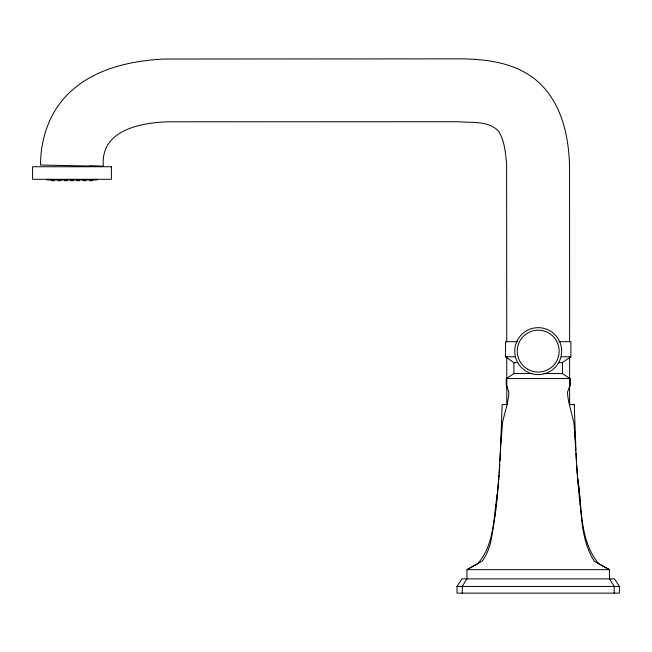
<?xml version="1.0" encoding="UTF-8"?>
<svg xmlns="http://www.w3.org/2000/svg" width="652" height="652" viewBox="0 0 652 652"><rect width="100%" height="100%" fill="white"/><g stroke="black" fill="none" stroke-linecap="round" stroke-linejoin="round"><path stroke-width="0.98" d="M562.293 373.539L570.06 378.567L570.052 385.283L567.542 391.991L567.745 395.951L568.96 403.083L574.021 423.27L577.615 478.584L579.726 501.494M500.752 443.058L502.725 421.502L507.443 403.091L508.658 396.106L508.87 391.991L506.359 385.283L506.351 378.567L570.06 378.567L570.044 385.25L569.424 386.962M506.408 404.558L502.146 404.558L500.549 449.236M500.035 461.021L500.418 452.186M569.612 341.803L569.563 167.018C568.911 135.437 561.242 100.913 535.781 79.862C514.615 62.592 486.319 59.006 459.913 58.859L163.815 59.039C128.737 60.872 91.166 69.536 66.137 95.95C48.745 114.418 40.481 139.935 40.554 165.029L103.358 166.341C100.082 130.196 140.4 122.682 168.102 121.802L458.429 121.72C471.689 122.959 488.372 120.465 498.462 131.117C504.705 140.767 505.398 152.584 506.612 163.676L506.751 341.721M499.13 474.949L496.71 501.241M499.261 472.961L499.782 464.998M501.038 439.358L500.785 442.374C499.245 473.874 497.476 505.496 491.706 536.555C490.41 545.365 487.452 553.923 482.203 561.176L466.962 569.669L466.962 578.894M501.29 436.343L501.714 431.314M496.531 503.23L496.082 507.199M497.615 492.276C493.336 516.188 494.966 543.491 478.258 563.092M494.901 516.099L495.161 514.118M495.422 512.146L495.822 509.179M466.808 578.894L462.252 586.433L462.252 593.141M457.011 586.433L461.885 578.894L614.526 578.894L619.4 586.433L619.4 593.141L457.011 593.141L457.011 586.433L619.4 586.433M558.943 341.697L570.891 341.697L570.891 356.783L562.252 362.659M506.995 386.938L506.368 385.25L506.351 378.567L513.915 373.555L532.594 373.547M478.503 563.263L466.962 569.669L609.449 569.669L609.449 578.894M569.905 378.576L569.188 378.584M558.414 362.651L562.513 362.659L562.497 373.555L543.947 373.555M46.846 179.936L97.14 179.936M51.63 180.694L54.638 180.694M57.922 180.694L60.921 180.694M64.206 180.694L67.205 180.694M70.489 180.694L73.497 180.694M76.773 180.694L79.78 180.694M83.065 180.694L86.064 180.694M89.348 180.694L92.356 180.694M517.468 341.697L505.52 341.697L505.52 356.783L513.898 362.651L517.998 362.651M505.52 356.783L515.088 356.783M561.323 356.783L570.891 356.783M570.003 404.558L574.265 404.558L575.903 450.222M572.709 404.558L574.265 404.558M506.351 378.567L507.24 378.576L506.702 378.584M103.358 166.341L89.789 166.064M597.591 563.067L609.449 569.669L594.363 561.29C578.772 537.003 582.13 505.74 577.607 478.364M598.153 563.092C578.813 539.049 582.269 505.667 577.411 476.938M609.604 578.894L614.16 586.433L614.16 593.141M579.913 503.491L580.093 505.479M574.746 431.379L575.659 443.058M576.694 465.993L577.216 473.955M576.034 453.164L576.376 461.021M569.62 357.051L569.636 404.81M513.898 362.651L513.915 373.555M506.759 356.986L506.8 404.802M111.386 166.741L32.6 166.741L32.6 179.308L111.386 179.308L111.386 166.741M527.729 369.276A20.954 20.954 0 0 0 559.155 351.126A20.954 20.954 0 0 0 527.729 332.985A20.954 20.954 0 0 0 527.729 369.276M526.474 371.453A23.464 23.464 0 0 0 561.674 351.126A23.464 23.464 0 0 0 526.474 330.808A23.464 23.464 0 0 0 526.474 371.453"/></g></svg>
